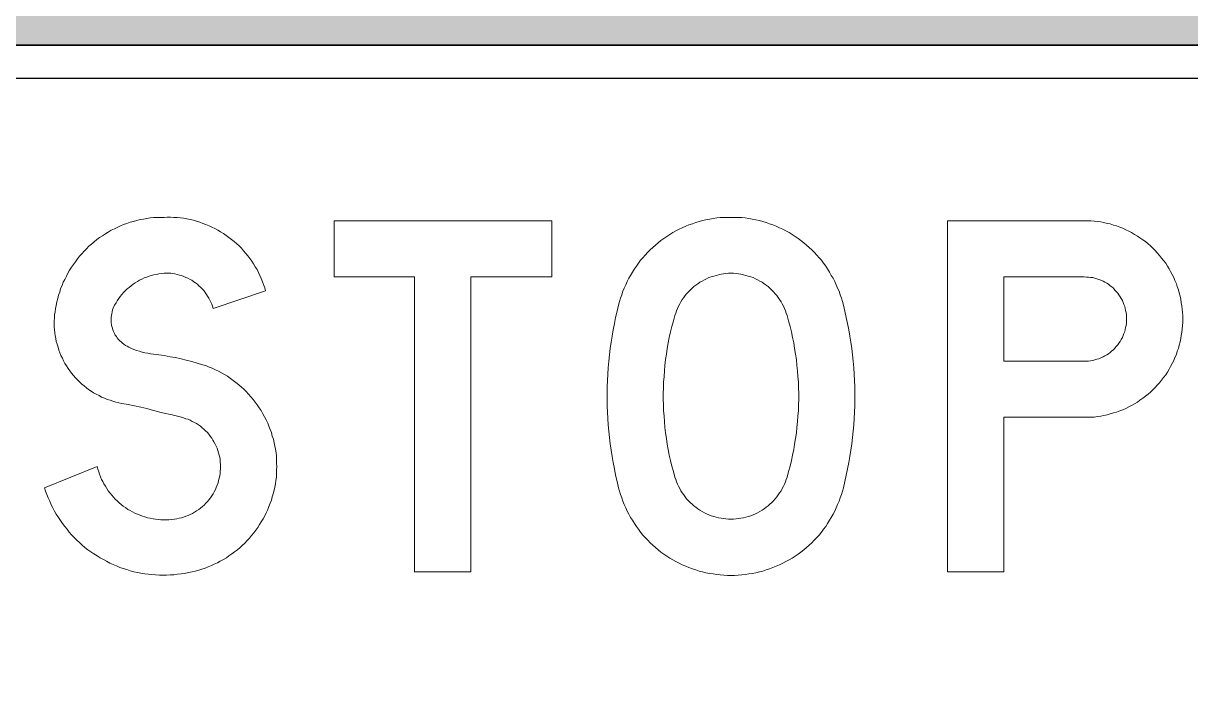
# Model space of a CAD drawing. Extents: x 0 to 420, y 0 to 297.
# Drawn here: x 169.04 to 195.62, y 191.64 to 207.07 of the extents above; entities that cross this region are included whole.
import ezdxf

# ---------------------------------------------------------------- set-up
doc = ezdxf.new("R2010")
doc.units = 0
doc.header["$LTSCALE"] = 0.3
doc.layers.add('BLUE', color=162, linetype='CONTINUOUS')
doc.layers.add('L25', color=1, linetype='CONTINUOUS')

msp = doc.modelspace()

# ---------------------------------------------------------------- hatches: boundary and pattern name
at = {"layer": 'BLUE'}
h = msp.add_hatch(color=256, dxfattribs=at)
edge = h.paths.add_edge_path(flags=16)
edge.add_line((101.2913013, 212.817902), (101.2913013, 235.317902))
edge.add_arc((106.5413013, 235.317902), 5.25, 90, 180, ccw=False)
edge.add_line((106.5413013, 240.567902), (244.0413013, 240.567902))
edge.add_arc((244.0413013, 235.317902), 5.25, 0, 90, ccw=False)
edge.add_line((249.2913013, 235.317902), (249.2913013, 212.817902))
edge.add_arc((244.0413013, 212.817902), 5.25, -90, 0, ccw=False)
edge.add_line((244.0413013, 207.567902), (106.5413013, 207.567902))
edge.add_arc((106.5413013, 212.817902), 5.25, 180, 270, ccw=False)
edge = h.paths.add_edge_path()
edge.add_line((100.2913013, 212.817902), (100.2913013, 235.317902))
edge.add_arc((106.5413013, 235.317902), 6.25, 90, 180, ccw=False)
edge.add_line((106.5413013, 241.567902), (244.0413013, 241.567902))
edge.add_arc((244.0413013, 235.317902), 6.25, 0, 90, ccw=False)
edge.add_line((250.2913013, 235.317902), (250.2913013, 212.817902))
edge.add_arc((244.0413013, 212.817902), 6.25, -90, 0, ccw=False)
edge.add_line((244.0413013, 206.567902), (106.5413013, 206.567902))
edge.add_arc((106.5413013, 212.817902), 6.25, 180, 270, ccw=False)

# ---------------------------------------------------------------- linework, layer by layer
for points in [[(100.2913013, 212.817902), (100.2913013, 235.317902, -0.4142135624), (106.5413013, 241.567902), (244.0413013, 241.567902, -0.4142135624), (250.2913013, 235.317902), (250.2913013, 212.817902, -0.4142135624), (244.0413013, 206.567902), (106.5413013, 206.567902, -0.4142135624)], [(101.0413013, 179.0823251), (101.0413013, 204.067902, -0.4142135624), (102.7913013, 205.817902), (247.7913013, 205.817902, -0.4142135624), (249.5413013, 204.067902), (249.5413013, 179.0823251, -0.4142135624), (247.7913013, 177.3323251), (102.7913013, 177.3323251, -0.4142135624)]]:
    msp.add_lwpolyline(points, format="xyb", close=True, dxfattribs=at)
at = {"layer": 'BLUE', "lineweight": 0}
for points in [[(172.2473722, 202.6483055), (172.1684925, 202.6483055), (172.0896128, 202.6483055), (172.0107331, 202.6417322), (171.9318534, 202.6351589), (171.8529737, 202.6220123), (171.7806673, 202.6088657), (171.7017876, 202.5957191), (171.6294812, 202.5759991), (171.5506015, 202.5562792), (171.4782951, 202.5365593), (171.3994154, 202.510266), (171.327109, 202.4839728), (171.2548027, 202.4511063), (171.1824963, 202.4182397), (171.1167632, 202.3853732), (171.0444568, 202.3525066), (170.9787237, 202.3130668), (170.9129906, 202.2736269), (170.8472575, 202.2276138), (170.7815244, 202.1881739), (170.7157914, 202.1421608), (170.6566316, 202.0895743), (170.5974718, 202.0369878), (170.538312, 201.9909747), (170.4857256, 201.9318149), (170.4265658, 201.8792284), (170.3739793, 201.8200687), (170.3213929, 201.7609089), (170.2753797, 201.7017491), (170.2293665, 201.636016), (170.1833534, 201.5768562), (170.1373402, 201.5111232), (170.0979004, 201.4453901), (170.0584605, 201.3730837), (170.025594, 201.3073506), (169.9861541, 201.2350442), (169.9532876, 201.1693111), (169.9269943, 201.0970047), (169.8941278, 201.0246983), (169.8744079, 200.9458186), (169.8481146, 200.8735122), (169.8283947, 200.8012059), (169.8086748, 200.7223261), (169.7889549, 200.6434464), (169.7758083, 200.5711401), (169.7692349, 200.4922604), (169.7560883, 200.4265273), (169.7560883, 200.3542209), (169.749515, 200.2884878), (169.749515, 200.2227547), (169.749515, 200.1570216), (169.7560883, 200.0847152), (169.7626616, 200.0189821), (169.7692349, 199.9532491), (169.7823816, 199.887516), (169.7955282, 199.8217829), (169.8152481, 199.7560498), (169.834968, 199.6903167), (169.854688, 199.6245836), (169.8744079, 199.5654239), (169.9007011, 199.4996908), (169.9335677, 199.440531), (169.9598609, 199.3813712), (169.9927274, 199.3222114), (170.025594, 199.2630517), (170.0650338, 199.2038919), (170.1044737, 199.1513054), (170.1439135, 199.098719), (170.1833534, 199.0461325), (170.2293665, 198.993546), (170.2753797, 198.9475329), (170.3279662, 198.8949464), (170.3739793, 198.8489332), (170.4265658, 198.8094934), (170.4791523, 198.7634802), (170.5317387, 198.7240404), (170.5908985, 198.6846005), (170.643485, 198.651734), (170.7026447, 198.6188674), (170.7683778, 198.5860009), (170.8275376, 198.5531344), (170.8932707, 198.5268411), (170.9524305, 198.5005479), (171.0181635, 198.480828), (171.0838966, 198.461108), (171.1496297, 198.4413881), (171.2153628, 198.4216682), (171.2876692, 198.4085216), (171.432282, 198.3822283), (171.5768948, 198.3559351), (171.7215076, 198.3230686), (171.859547, 198.290202), (172.0041598, 198.2507622), (172.2145057, 198.1981757), (172.4314249, 198.1455892), (172.6417707, 198.0930028), (172.6943572, 198.0798562), (172.7469437, 198.0601362), (172.7995301, 198.0469896), (172.8455433, 198.0272697), (172.8915565, 198.0009764), (172.9375696, 197.9746832), (172.9835828, 197.94839), (173.0295959, 197.9220967), (173.0756091, 197.8892302), (173.1150489, 197.8563637), (173.1544888, 197.8234971), (173.1939286, 197.7840573), (173.2333685, 197.7446174), (173.266235, 197.7051776), (173.2991016, 197.6657377), (173.3319681, 197.6197246), (173.3582614, 197.5737114), (173.3845546, 197.5342715), (173.4108478, 197.4816851), (173.4371411, 197.4356719), (173.456861, 197.3896588), (173.4700076, 197.3370723), (173.4897275, 197.2844858), (173.5028741, 197.2318994), (173.5160208, 197.1858862), (173.5225941, 197.1332997), (173.5291674, 197.07414), (173.5357407, 197.0215535), (173.5357407, 196.968967), (173.5357407, 196.9163806), (173.5291674, 196.8637941), (173.5225941, 196.8112076), (173.5160208, 196.7586212), (173.5028741, 196.7060347), (173.4897275, 196.6534482), (173.4765809, 196.6008617), (173.456861, 196.5482753), (173.4371411, 196.4956888), (173.4174211, 196.4496757), (173.3911279, 196.3970892), (173.3648347, 196.351076), (173.3319681, 196.3050629), (173.3056749, 196.2590497), (173.2728083, 196.2196099), (173.2333685, 196.1735967), (173.200502, 196.1341568), (173.1610621, 196.094717), (173.1216223, 196.0618505), (173.0756091, 196.0224106), (173.0361692, 195.9895441), (172.9901561, 195.9632508), (172.9441429, 195.9303843), (172.8981298, 195.9040911), (172.8455433, 195.8777978), (172.7995301, 195.8580779), (172.7469437, 195.838358), (172.6943572, 195.818638), (172.6417707, 195.8054914), (172.5891843, 195.7923448), (172.5365978, 195.7791982), (172.4840113, 195.7726249), (172.4248516, 195.7660516), (172.3591185, 195.7594783), (172.2999587, 195.7594783), (172.2407989, 195.7594783), (172.1750658, 195.7594783), (172.1159061, 195.7660516), (172.0567463, 195.7726249), (171.9975865, 195.7791982), (171.9318534, 195.7923448), (171.8726936, 195.8054914), (171.8135339, 195.8252114), (171.7543741, 195.838358), (171.7017876, 195.8646512), (171.6426279, 195.8843711), (171.5834681, 195.9106644), (171.5308816, 195.9369576), (171.4782951, 195.9698241), (171.4257087, 195.9961174), (171.3731222, 196.0355572), (171.3205357, 196.0684238), (171.2745226, 196.1078636), (171.2285094, 196.1473035), (171.1824963, 196.1867433), (171.1364831, 196.2261832), (171.0970432, 196.2721963), (171.0576034, 196.3182095), (171.0181635, 196.3642226), (170.9787237, 196.4168091), (170.9458572, 196.4693956), (170.9129906, 196.521982), (170.8801241, 196.5745685), (170.8538308, 196.627155), (170.8275376, 196.6797415), (170.8012444, 196.7389012), (170.7815244, 196.798061), (170.7618045, 196.8506475), (170.7420846, 196.9098072), (170.728938, 196.968967), (169.5260225, 196.4891155), (169.5523158, 196.4102358), (169.578609, 196.3313561), (169.6114755, 196.2590497), (169.6443421, 196.18017), (169.6772086, 196.1012903), (169.7166485, 196.0289839), (169.7560883, 195.9566775), (169.7955282, 195.8843711), (169.8415413, 195.8120647), (169.8875545, 195.7397583), (169.9335677, 195.6740253), (169.9861541, 195.6082922), (170.0387406, 195.5425591), (170.0913271, 195.476826), (170.1439135, 195.4176662), (170.2030733, 195.3519331), (170.2622331, 195.2927734), (170.3213929, 195.2401869), (170.3871259, 195.1810271), (170.4462857, 195.1284407), (170.5120188, 195.0758542), (170.5843252, 195.029841), (170.6500583, 194.9838279), (170.7223647, 194.9378147), (170.7946711, 194.8918016), (170.8669775, 194.8523617), (170.9392838, 194.8129218), (171.0115902, 194.773482), (171.0904699, 194.7406155), (171.1627763, 194.7077489), (171.241656, 194.6748824), (171.3205357, 194.6485891), (171.3994154, 194.6222959), (171.4782951, 194.5960027), (171.5637481, 194.5762827), (171.6426279, 194.5565628), (171.7215076, 194.5434162), (171.8069606, 194.5302696), (171.8924136, 194.517123), (171.9712933, 194.5105497), (172.0567463, 194.5039764), (172.1421993, 194.497403), (172.221079, 194.497403), (172.306532, 194.497403), (172.391985, 194.5039764), (172.4708647, 194.5039764), (172.5563177, 194.517123), (172.6351974, 194.5236963), (172.7206504, 194.5368429), (172.7995301, 194.5565628), (172.8849831, 194.5697094), (172.9572895, 194.5894294), (173.0361692, 194.6091493), (173.1084756, 194.6354425), (173.180782, 194.6551624), (173.2530884, 194.688029), (173.3253948, 194.7143222), (173.3911279, 194.7471888), (173.4634343, 194.7800553), (173.5291674, 194.8129218), (173.6014738, 194.8523617), (173.6672069, 194.8918016), (173.7263666, 194.9378147), (173.7920997, 194.9838279), (173.8512595, 195.029841), (173.9169926, 195.0758542), (173.9761524, 195.1218673), (174.0287388, 195.1744538), (174.0878986, 195.2270403), (174.1404851, 195.2862001), (174.1930715, 195.3387865), (174.2390847, 195.3979463), (174.2916712, 195.4636794), (174.3376843, 195.5228392), (174.3836975, 195.5819989), (174.4231373, 195.647732), (174.4625772, 195.7134651), (174.502017, 195.7791982), (174.5414569, 195.8515046), (174.5743234, 195.9172377), (174.60719, 195.9895441), (174.6334832, 196.0618505), (174.6663497, 196.1341568), (174.692643, 196.2064632), (174.7123629, 196.2787696), (174.7320828, 196.351076), (174.7518027, 196.4299557), (174.7715227, 196.5022621), (174.7846693, 196.5811418), (174.7912426, 196.6534482), (174.8043892, 196.7323279), (174.8109625, 196.8112076), (174.8109625, 196.8900873), (174.8175358, 196.968967), (174.8109625, 197.0478467), (174.8109625, 197.1267264), (174.8043892, 197.2056061), (174.7978159, 197.2844858), (174.7846693, 197.3633655), (174.7715227, 197.4356719), (174.7518027, 197.5145516), (174.7386561, 197.5934313), (174.7123629, 197.6657377), (174.692643, 197.7446174), (174.6663497, 197.8169238), (174.6334832, 197.8892302), (174.60719, 197.9615366), (174.5743234, 198.033843), (174.5348836, 198.1061494), (174.4954437, 198.1718825), (174.4560039, 198.2441889), (174.416564, 198.3099219), (174.3705509, 198.375655), (174.3245377, 198.4413881), (174.2785245, 198.5005479), (174.2259381, 198.5597077), (174.1733516, 198.6188674), (174.1207651, 198.6780272), (174.0616054, 198.7306137), (174.0090189, 198.7832002), (173.9498591, 198.8357866), (173.884126, 198.8883731), (173.8249663, 198.9343863), (173.7592332, 198.9803994), (173.6935001, 199.0264126), (173.627767, 199.0658524), (173.5554606, 199.1052923), (173.4897275, 199.1447321), (173.4174211, 199.1775987), (173.3451147, 199.2104652), (173.2728083, 199.2367584), (173.200502, 199.269625), (173.1216223, 199.2893449), (173.0033027, 199.3287848), (172.8784098, 199.3616513), (172.753517, 199.3945178), (172.6351974, 199.4273844), (172.5103046, 199.4536776), (172.3854117, 199.4733975), (172.2539455, 199.4996908), (172.1290527, 199.5128374), (172.0041598, 199.5325573), (171.9384267, 199.5391306), (171.879267, 199.5522772), (171.8135339, 199.5654239), (171.7478008, 199.5785705), (171.688641, 199.5982904), (171.6229079, 199.6180103), (171.5637481, 199.6377303), (171.5045884, 199.6640235), (171.4454286, 199.6903167), (171.4059887, 199.7100366), (171.3731222, 199.7297566), (171.3336824, 199.7560498), (171.3008158, 199.782343), (171.2679493, 199.8086363), (171.241656, 199.8349295), (171.2087895, 199.8677961), (171.1824963, 199.9006626), (171.1627763, 199.9335291), (171.1364831, 199.9663957), (171.1167632, 200.0058355), (171.0970432, 200.0452754), (171.0838966, 200.0847152), (171.07075, 200.1241551), (171.0576034, 200.1635949), (171.0510301, 200.2030348), (171.0444568, 200.2424746), (171.0444568, 200.2884878), (171.0444568, 200.3279276), (171.0444568, 200.3739408), (171.0510301, 200.4133807), (171.0576034, 200.4528205), (171.0641767, 200.4988337), (171.0773233, 200.5382735), (171.0904699, 200.5777134), (171.1036166, 200.6171532), (171.1233365, 200.6500198), (171.156203, 200.7026062), (171.1824963, 200.7486194), (171.2153628, 200.8012059), (171.2482293, 200.847219), (171.2876692, 200.8932322), (171.327109, 200.932672), (171.3665489, 200.9786852), (171.4059887, 201.018125), (171.4520019, 201.0509916), (171.4980151, 201.0904314), (171.5440282, 201.123298), (171.5900414, 201.1561645), (171.6426279, 201.189031), (171.688641, 201.2153243), (171.7412275, 201.2416175), (171.7938139, 201.2679108), (171.8529737, 201.2876307), (171.9055602, 201.3073506), (171.9581467, 201.3204972), (172.0173064, 201.3402171), (172.0698929, 201.3467905), (172.1290527, 201.3599371), (172.1882125, 201.3665104), (172.2473722, 201.3730837), (172.2933854, 201.3730837), (172.3459719, 201.3730837), (172.3985583, 201.3730837), (172.4511448, 201.3665104), (172.497158, 201.3599371), (172.5497444, 201.3467905), (172.6023309, 201.3336438), (172.648344, 201.3204972), (172.7009305, 201.3007773), (172.7469437, 201.2810574), (172.7929568, 201.2613374), (172.83897, 201.2350442), (172.8784098, 201.2153243), (172.924423, 201.1824577), (172.9638629, 201.1561645), (173.009876, 201.123298), (173.0427426, 201.0904314), (173.0821824, 201.0509916), (173.1150489, 201.018125), (173.1544888, 200.9786852), (173.180782, 200.9392453), (173.2136486, 200.8932322), (173.2399418, 200.8537923), (173.266235, 200.8077792), (173.2925283, 200.761766), (173.3122482, 200.7157528), (173.3319681, 200.6697397), (173.351688, 200.6237265), (173.3648347, 200.5711401), (174.5611768, 200.9721119), (174.5414569, 201.0444183), (174.5151636, 201.1167247), (174.4888704, 201.1824577), (174.4625772, 201.2547641), (174.4297106, 201.3270705), (174.3968441, 201.3928036), (174.3639776, 201.4585367), (174.3245377, 201.5242698), (174.2850978, 201.5900029), (174.245658, 201.6491626), (174.1996448, 201.7083224), (174.1536317, 201.7740555), (174.1076185, 201.826642), (174.0550321, 201.8858017), (174.0090189, 201.9449615), (173.9564324, 201.997548), (173.8972727, 202.0501345), (173.8446862, 202.0961476), (173.7855264, 202.1421608), (173.7263666, 202.1881739), (173.6606335, 202.2341871), (173.6014738, 202.2802003), (173.5357407, 202.3196401), (173.4700076, 202.3525066), (173.4042745, 202.3919465), (173.3385414, 202.424813), (173.2728083, 202.4576796), (173.200502, 202.4839728), (173.1281956, 202.510266), (173.0624625, 202.5365593), (172.9901561, 202.5628525), (172.9178497, 202.5825724), (172.8455433, 202.5957191), (172.7666636, 202.615439), (172.6943572, 202.6285856), (172.6220508, 202.6351589), (172.5431711, 202.6417322), (172.4708647, 202.6483055), (172.391985, 202.6548788), (172.3196786, 202.6548788)], [(176.1190509, 202.5694258), (176.1190509, 201.294204), (177.953004, 201.294204), (177.953004, 194.5697094), (179.2347991, 194.5697094), (179.2347991, 201.294204), (181.0753255, 201.294204), (181.0753255, 202.5694258), (176.1190509, 202.5694258)], [(182.5937597, 196.4891155), (182.6134797, 196.4102358), (182.6397729, 196.3379294), (182.6660661, 196.2590497), (182.6923594, 196.18017), (182.7252259, 196.1078636), (182.7580924, 196.0289839), (182.790959, 195.9566775), (182.8303988, 195.8843711), (182.8698387, 195.8120647), (182.9092785, 195.7463317), (182.9552917, 195.6740253), (183.0013049, 195.6082922), (183.047318, 195.5425591), (183.0933312, 195.476826), (183.1459176, 195.4110929), (183.1985041, 195.3519331), (183.2576639, 195.2927734), (183.3168237, 195.2336136), (183.3759834, 195.1810271), (183.4351432, 195.1284407), (183.494303, 195.0758542), (183.5600361, 195.0232677), (183.6257692, 194.9772546), (183.6915022, 194.9312414), (183.7638086, 194.8852282), (183.8295417, 194.8457884), (183.9018481, 194.8063485), (183.9741545, 194.7669087), (184.0464609, 194.7340421), (184.1253406, 194.7011756), (184.197647, 194.6683091), (184.2765267, 194.6420158), (184.3554064, 194.6157226), (184.4277128, 194.5894294), (184.5065925, 194.5697094), (184.5854722, 194.5499895), (184.6709252, 194.5368429), (184.7498049, 194.5236963), (184.8286846, 194.5105497), (184.9075643, 194.5039764), (184.9930173, 194.497403), (185.071897, 194.4908297), (185.15735, 194.4908297), (185.2362297, 194.4908297), (185.3151094, 194.497403), (185.4005624, 194.5039764), (185.4794421, 194.5105497), (185.5583218, 194.5236963), (185.6372015, 194.5368429), (185.7226546, 194.5499895), (185.8015343, 194.5697094), (185.880414, 194.5894294), (185.9527204, 194.6157226), (186.0316001, 194.6420158), (186.1104798, 194.6683091), (186.1827862, 194.7011756), (186.2616659, 194.7340421), (186.3339722, 194.7669087), (186.4062786, 194.8063485), (186.478585, 194.8457884), (186.5443181, 194.8852282), (186.6166245, 194.9312414), (186.6823576, 194.9772546), (186.7480907, 195.0232677), (186.8138238, 195.0758542), (186.8729835, 195.1284407), (186.9321433, 195.1810271), (186.9913031, 195.2336136), (187.0504629, 195.2927734), (187.1096226, 195.3519331), (187.1622091, 195.4110929), (187.2147956, 195.476826), (187.2608087, 195.5425591), (187.3133952, 195.6082922), (187.3528351, 195.6740253), (187.3988482, 195.7463317), (187.4382881, 195.8120647), (187.4777279, 195.8843711), (187.5171678, 195.9566775), (187.5500343, 196.0289839), (187.5829009, 196.1078636), (187.6157674, 196.18017), (187.6420606, 196.2590497), (187.6683539, 196.3379294), (187.6946471, 196.4102358), (187.714367, 196.4891155), (187.7472336, 196.6337283), (187.7801001, 196.7717678), (187.8063933, 196.9163806), (187.8392599, 197.0609933), (187.8589798, 197.1990328), (187.885273, 197.3436456), (187.904993, 197.4882584), (187.9181396, 197.6328712), (187.9378595, 197.777484), (187.9510061, 197.9220967), (187.9575794, 198.0667095), (187.9641527, 198.2113223), (187.9707261, 198.3559351), (187.9707261, 198.5005479), (187.9707261, 198.6451607), (187.9707261, 198.7897735), (187.9641527, 198.9343863), (187.9575794, 199.078999), (187.9510061, 199.2236118), (187.9378595, 199.3682246), (187.9181396, 199.5128374), (187.904993, 199.6574502), (187.885273, 199.802063), (187.8589798, 199.9401024), (187.8392599, 200.0847152), (187.8063933, 200.229328), (187.7801001, 200.3673675), (187.7472336, 200.5119803), (187.714367, 200.6500198), (187.6946471, 200.7288995), (187.6683539, 200.8077792), (187.6420606, 200.8866589), (187.6157674, 200.9655386), (187.5829009, 201.037845), (187.5500343, 201.1101513), (187.5171678, 201.189031), (187.4777279, 201.2613374), (187.4382881, 201.3270705), (187.3988482, 201.3993769), (187.3528351, 201.4716833), (187.3133952, 201.5374164), (187.2608087, 201.6031495), (187.2147956, 201.6688826), (187.1622091, 201.7280423), (187.1096226, 201.7872021), (187.0504629, 201.8529352), (186.9913031, 201.9055217), (186.9321433, 201.9646814), (186.8729835, 202.0172679), (186.8138238, 202.0698544), (186.7480907, 202.1224409), (186.6823576, 202.168454), (186.6166245, 202.2144672), (186.5443181, 202.2604803), (186.478585, 202.2999202), (186.4062786, 202.33936), (186.3339722, 202.3787999), (186.2616659, 202.4116664), (186.1827862, 202.444533), (186.1104798, 202.4773995), (186.0316001, 202.5036927), (185.9527204, 202.529986), (185.880414, 202.5497059), (185.8015343, 202.5759991), (185.7226546, 202.5891458), (185.6372015, 202.6088657), (185.5583218, 202.6220123), (185.4794421, 202.6351589), (185.4005624, 202.6417322), (185.3151094, 202.6483055), (185.2362297, 202.6483055), (185.15735, 202.6483055), (185.071897, 202.6483055), (184.9930173, 202.6483055), (184.9075643, 202.6417322), (184.8286846, 202.6351589), (184.7498049, 202.6220123), (184.6709252, 202.6088657), (184.5854722, 202.5891458), (184.5065925, 202.5759991), (184.4277128, 202.5497059), (184.3554064, 202.529986), (184.2765267, 202.5036927), (184.197647, 202.4773995), (184.1253406, 202.444533), (184.0464609, 202.4116664), (183.9741545, 202.3787999), (183.9018481, 202.33936), (183.8295417, 202.2999202), (183.7638086, 202.2604803), (183.6915022, 202.2144672), (183.6257692, 202.168454), (183.5600361, 202.1224409), (183.494303, 202.0698544), (183.4351432, 202.0172679), (183.3759834, 201.9646814), (183.3168237, 201.9055217), (183.2576639, 201.8529352), (183.1985041, 201.7872021), (183.1459176, 201.7280423), (183.0933312, 201.6688826), (183.047318, 201.6031495), (183.0013049, 201.5374164), (182.9552917, 201.4716833), (182.9092785, 201.3993769), (182.8698387, 201.3270705), (182.8303988, 201.2613374), (182.790959, 201.189031), (182.7580924, 201.1101513), (182.7252259, 201.037845), (182.6923594, 200.9655386), (182.6660661, 200.8866589), (182.6397729, 200.8077792), (182.6134797, 200.7288995), (182.5937597, 200.6500198), (182.5608932, 200.5119803), (182.5280267, 200.3673675), (182.5017334, 200.229328), (182.4688669, 200.0847152), (182.4491469, 199.9401024), (182.4228537, 199.802063), (182.4031338, 199.6574502), (182.3899872, 199.5128374), (182.3702672, 199.3682246), (182.3571206, 199.2236118), (182.3505473, 199.078999), (182.343974, 198.9343863), (182.3374007, 198.7897735), (182.3374007, 198.6451607), (182.3374007, 198.5005479), (182.3374007, 198.3559351), (182.343974, 198.2113223), (182.3505473, 198.0667095), (182.3571206, 197.9220967), (182.3702672, 197.777484), (182.3899872, 197.6328712), (182.4031338, 197.4882584), (182.4228537, 197.3436456), (182.4491469, 197.1990328), (182.4688669, 197.0609933), (182.5017334, 196.9163806), (182.5280267, 196.7717678), (182.5608932, 196.6337283)], [(193.1965063, 198.0930028), (191.3625532, 198.0930028), (191.3625532, 194.5697094), (190.0807581, 194.5697094), (190.0807581, 202.5694258), (193.1965063, 202.5694258), (193.275386, 202.5694258), (193.3476924, 202.5694258), (193.4199988, 202.5628525), (193.4988785, 202.5497059), (193.5711849, 202.5431326), (193.6434912, 202.529986), (193.7157976, 202.510266), (193.788104, 202.4971194), (193.8604104, 202.4708262), (193.9327168, 202.4511063), (194.0050232, 202.424813), (194.0773296, 202.3985198), (194.1430627, 202.3656533), (194.2087958, 202.3327867), (194.2745289, 202.2999202), (194.3402619, 202.2604803), (194.405995, 202.2210405), (194.4651548, 202.1816006), (194.5308879, 202.1355875), (194.5900477, 202.0961476), (194.6492074, 202.0435611), (194.7017939, 201.997548), (194.7609537, 201.9449615), (194.8135402, 201.8923751), (194.8595533, 201.8397886), (194.9121398, 201.7806288), (194.9581529, 201.721469), (195.0041661, 201.6623093), (195.0501793, 201.6031495), (195.0896191, 201.5374164), (195.129059, 201.4782566), (195.1619255, 201.4125235), (195.2013653, 201.3467905), (195.2342319, 201.2744841), (195.2605251, 201.208751), (195.2933917, 201.1364446), (195.3131116, 201.0707115), (195.3394048, 200.9984051), (195.3591248, 200.9260987), (195.3788447, 200.8537923), (195.3919913, 200.7814859), (195.4051379, 200.7026062), (195.4182845, 200.6302998), (195.4248578, 200.5579934), (195.4314311, 200.4791137), (195.4380045, 200.4068073), (195.4380045, 200.334501), (195.4380045, 200.2556212), (195.4314311, 200.1833149), (195.4248578, 200.1044352), (195.4182845, 200.0321288), (195.4051379, 199.9598224), (195.3919913, 199.887516), (195.3788447, 199.8086363), (195.3591248, 199.7363299), (195.3394048, 199.6640235), (195.3131116, 199.5982904), (195.2933917, 199.525984), (195.2605251, 199.4536776), (195.2342319, 199.3879445), (195.2013653, 199.3222114), (195.1619255, 199.2499051), (195.129059, 199.1907453), (195.0896191, 199.1250122), (195.0501793, 199.0592791), (195.0041661, 199.0001193), (194.9581529, 198.9409596), (194.9121398, 198.8817998), (194.8595533, 198.82264), (194.8135402, 198.7700535), (194.7609537, 198.7174671), (194.7017939, 198.6648806), (194.6492074, 198.6188674), (194.5900477, 198.5728543), (194.5308879, 198.5268411), (194.4651548, 198.480828), (194.405995, 198.4413881), (194.3402619, 198.4019483), (194.2745289, 198.3625084), (194.2087958, 198.3296419), (194.1430627, 198.2967753), (194.0773296, 198.2639088), (194.0050232, 198.2376156), (193.9327168, 198.2113223), (193.8604104, 198.1916024), (193.788104, 198.1718825), (193.7157976, 198.1521625), (193.6434912, 198.1324426), (193.5711849, 198.119296), (193.4988785, 198.1127227), (193.4199988, 198.0995761), (193.3476924, 198.0930028), (193.275386, 198.0930028)], [(186.4325719, 196.7323279), (186.4654384, 196.8572208), (186.498305, 196.9821136), (186.5311715, 197.1070065), (186.5574647, 197.2318994), (186.583758, 197.3567922), (186.6034779, 197.4816851), (186.6231978, 197.6131513), (186.6429177, 197.7380441), (186.6560644, 197.862937), (186.669211, 197.9944031), (186.6757843, 198.119296), (186.6889309, 198.2507622), (186.6889309, 198.375655), (186.6955042, 198.5071212), (186.6955042, 198.6385874), (186.6889309, 198.7634802), (186.6889309, 198.8949464), (186.6757843, 199.0198393), (186.669211, 199.1513054), (186.6560644, 199.2761983), (186.6429177, 199.4076645), (186.6231978, 199.5325573), (186.6034779, 199.6574502), (186.583758, 199.7889163), (186.5574647, 199.9138092), (186.5311715, 200.0387021), (186.498305, 200.1635949), (186.4654384, 200.2884878), (186.4325719, 200.4133807), (186.4128519, 200.4659671), (186.393132, 200.5185536), (186.3734121, 200.5711401), (186.3471189, 200.6237265), (186.3208256, 200.676313), (186.2945324, 200.7223261), (186.2616659, 200.7749126), (186.2287993, 200.8209258), (186.1959328, 200.8669389), (186.1630662, 200.9063788), (186.1236264, 200.9523919), (186.0841865, 200.9918318), (186.0381734, 201.0312716), (185.9987335, 201.0707115), (185.9527204, 201.103578), (185.9067072, 201.1364446), (185.860694, 201.1693111), (185.8081076, 201.1956044), (185.7555211, 201.2218976), (185.7095079, 201.2481908), (185.6569215, 201.2744841), (185.604335, 201.294204), (185.5451752, 201.3073506), (185.4925888, 201.3270705), (185.4400023, 201.3402171), (185.3808425, 201.3533638), (185.3216827, 201.3599371), (185.2690963, 201.3665104), (185.2099365, 201.3730837), (185.15735, 201.3730837), (185.0981903, 201.3730837), (185.0390305, 201.3665104), (184.986444, 201.3599371), (184.9272842, 201.3533638), (184.8681245, 201.3402171), (184.815538, 201.3270705), (184.7629515, 201.3073506), (184.7037917, 201.294204), (184.6512053, 201.2744841), (184.5986188, 201.2481908), (184.5526057, 201.2218976), (184.5000192, 201.1956044), (184.4474327, 201.1693111), (184.4014196, 201.1364446), (184.3554064, 201.103578), (184.3093932, 201.0707115), (184.2699534, 201.0312716), (184.2239402, 200.9918318), (184.1845004, 200.9523919), (184.1450605, 200.9063788), (184.112194, 200.8669389), (184.0793274, 200.8209258), (184.0464609, 200.7749126), (184.0135944, 200.7223261), (183.9873011, 200.676313), (183.9610079, 200.6237265), (183.9347147, 200.5711401), (183.9149947, 200.5185536), (183.8952748, 200.4659671), (183.8755549, 200.4133807), (183.8426883, 200.2884878), (183.8098218, 200.1635949), (183.7769553, 200.0387021), (183.750662, 199.9138092), (183.7243688, 199.7889163), (183.7046489, 199.6574502), (183.6849289, 199.5325573), (183.665209, 199.4076645), (183.6520624, 199.2761983), (183.6389158, 199.1513054), (183.6323425, 199.0198393), (183.6191959, 198.8949464), (183.6191959, 198.7634802), (183.6126225, 198.6385874), (183.6126225, 198.5071212), (183.6191959, 198.375655), (183.6191959, 198.2507622), (183.6323425, 198.119296), (183.6389158, 197.9944031), (183.6520624, 197.862937), (183.665209, 197.7380441), (183.6849289, 197.6131513), (183.7046489, 197.4816851), (183.7243688, 197.3567922), (183.750662, 197.2318994), (183.7769553, 197.1070065), (183.8098218, 196.9821136), (183.8426883, 196.8572208), (183.8755549, 196.7323279), (183.8952748, 196.6797415), (183.9149947, 196.6205817), (183.9347147, 196.5679952), (183.9610079, 196.521982), (183.9873011, 196.4693956), (184.0135944, 196.4168091), (184.0464609, 196.370796), (184.0793274, 196.3247828), (184.112194, 196.2787696), (184.1450605, 196.2327565), (184.1845004, 196.1933166), (184.2239402, 196.1538768), (184.2699534, 196.1144369), (184.3093932, 196.0749971), (184.3554064, 196.0421305), (184.4014196, 196.009264), (184.4474327, 195.9763974), (184.5000192, 195.9435309), (184.5526057, 195.9172377), (184.5986188, 195.8975177), (184.6512053, 195.8712245), (184.7037917, 195.8515046), (184.7629515, 195.8317847), (184.815538, 195.818638), (184.8681245, 195.8054914), (184.9272842, 195.7923448), (184.986444, 195.7857715), (185.0390305, 195.7791982), (185.0981903, 195.7726249), (185.15735, 195.7726249), (185.2099365, 195.7726249), (185.2690963, 195.7791982), (185.3216827, 195.7857715), (185.3808425, 195.7923448), (185.4400023, 195.8054914), (185.4925888, 195.818638), (185.5451752, 195.8317847), (185.604335, 195.8515046), (185.6569215, 195.8712245), (185.7095079, 195.8975177), (185.7555211, 195.9172377), (185.8081076, 195.9435309), (185.860694, 195.9763974), (185.9067072, 196.009264), (185.9527204, 196.0421305), (185.9987335, 196.0749971), (186.0381734, 196.1144369), (186.0841865, 196.1538768), (186.1236264, 196.1933166), (186.1630662, 196.2327565), (186.1959328, 196.2787696), (186.2287993, 196.3247828), (186.2616659, 196.370796), (186.2945324, 196.4168091), (186.3208256, 196.4693956), (186.3471189, 196.521982), (186.3734121, 196.5679952), (186.393132, 196.6205817), (186.4128519, 196.6797415)], [(193.1965063, 199.3747979), (191.3625532, 199.3747979), (191.3625532, 201.294204), (193.1965063, 201.294204), (193.2490927, 201.2876307), (193.2951059, 201.2876307), (193.3411191, 201.2810574), (193.3937055, 201.2744841), (193.4397187, 201.2613374), (193.4857318, 201.2481908), (193.531745, 201.2350442), (193.5777582, 201.2153243), (193.6237713, 201.1956044), (193.6632112, 201.1693111), (193.7092243, 201.1495912), (193.7486642, 201.123298), (193.788104, 201.0904314), (193.8275439, 201.0641382), (193.8604104, 201.0312716), (193.893277, 200.9918318), (193.9261435, 200.9589653), (193.9590101, 200.9195254), (193.9853033, 200.8800856), (194.0115965, 200.8406457), (194.0378898, 200.8012059), (194.064183, 200.7551927), (194.0839029, 200.7091795), (194.0970495, 200.6631664), (194.1167695, 200.6171532), (194.1299161, 200.5711401), (194.1364894, 200.5251269), (194.149636, 200.4791137), (194.1562093, 200.4265273), (194.1562093, 200.3805141), (194.1562093, 200.334501), (194.1562093, 200.2819145), (194.1562093, 200.2359013), (194.149636, 200.1833149), (194.1364894, 200.1373017), (194.1299161, 200.0912885), (194.1167695, 200.0452754), (194.0970495, 199.9992622), (194.0839029, 199.9532491), (194.064183, 199.9072359), (194.0378898, 199.8677961), (194.0115965, 199.8217829), (193.9853033, 199.782343), (193.9590101, 199.7429032), (193.9261435, 199.7034633), (193.893277, 199.6705968), (193.8604104, 199.6311569), (193.8275439, 199.6048637), (193.788104, 199.5719972), (193.7486642, 199.5391306), (193.7092243, 199.5128374), (193.6632112, 199.4931175), (193.6237713, 199.4668242), (193.5777582, 199.4471043), (193.531745, 199.4273844), (193.4857318, 199.4142378), (193.4397187, 199.4010912), (193.3937055, 199.3879445), (193.3411191, 199.3813712), (193.2951059, 199.3747979), (193.2490927, 199.3747979)]]:
    msp.add_lwpolyline(points, close=True, dxfattribs=at)
at = {"layer": 'L25'}
msp.add_lwpolyline([(100.2913013, 179.0823251), (100.2913013, 204.067902, -0.4142135624), (102.7913013, 206.567902), (247.7913013, 206.567902, -0.4142135624), (250.2913013, 204.067902), (250.2913013, 179.0823251, -0.4142135624), (247.7913013, 176.5823251), (102.7913013, 176.5823251, -0.4142135624)], format="xyb", close=True, dxfattribs=at)

doc.saveas('drawing.dxf')
